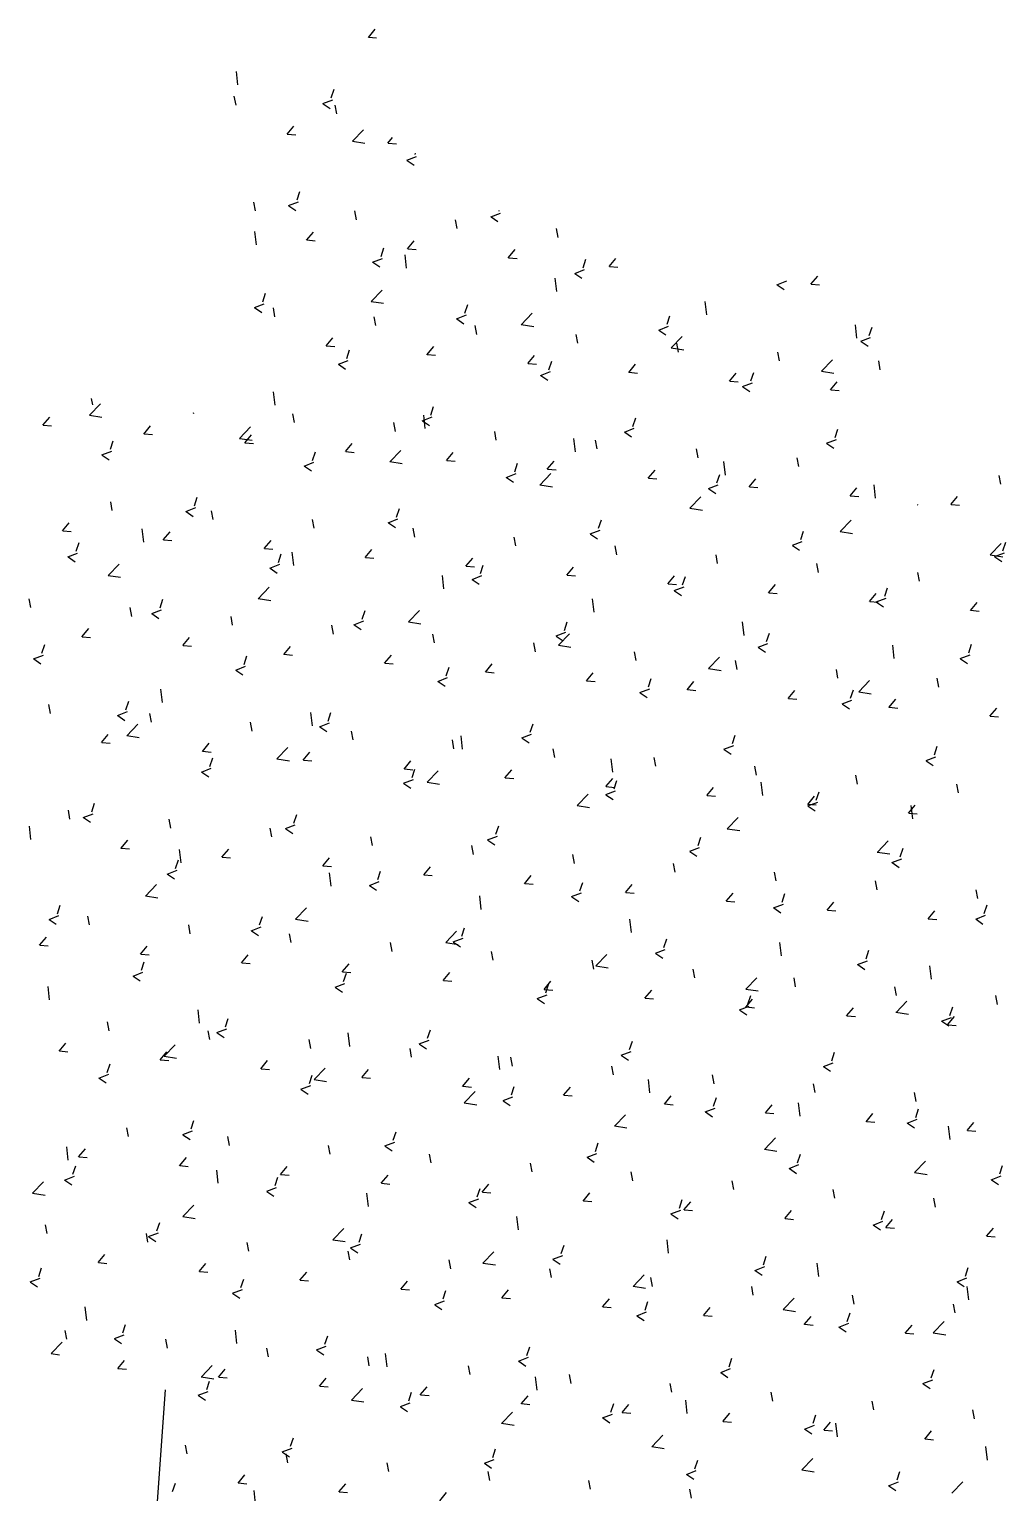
# Model space of a CAD drawing. Header units: millimetres. Extents: x 87938 to 265635, y 330093 to 434310.
# Drawn here: x 145800 to 147024, y 387648 to 389483 of the extents above; entities that cross this region are included whole.
import ezdxf

# ---------------------------------------------------------------- set-up
doc = ezdxf.new("R2010")
doc.units = ezdxf.units.MM

# ---------------------------------------------------------------- blocks, each defined once
blk = doc.blocks.new('A$C344D2886')
at = {"linetype": 'Continuous'}
for p, q in [((3197.7, 7949.9), (3206.2, 7960.1)), ((3198, 7950), (3207.8, 7949.2)), ((3034, 7890.5), (3032.1, 7906.9)), ((3151.1, 7874), (3154.7, 7884.7)), ((3031.6, 7864.9), (3029.5, 7875.9)), ((3140.5, 7866.9), (3152.9, 7871.6)), ((3140.8, 7866.6), (3149.6, 7860.7)), ((3158.1, 7853.8), (3156.1, 7864.8)), ((3095.6, 7828.3), (3104.1, 7838.4)), ((3095.9, 7828.4), (3106.5, 7827.4)), ((3177.6, 7819.7), (3191.4, 7834)), ((3222.1, 7817.2), (3228, 7824.2)), ((3177.6, 7819.8), (3193.3, 7817.3)), ((3222.5, 7817.3), (3233, 7816.4)), ((3256.4, 7803), (3256.9, 7804.4)), ((3245.9, 7795.8), (3258.2, 7800.6)), ((3246.2, 7795.6), (3254.9, 7789.7)), ((3108.2, 7746.1), (3111.7, 7756.7)), ((3056.1, 7732.1), (3054, 7743.2)), ((3097.6, 7738.9), (3110, 7743.7)), ((3097.9, 7738.7), (3106.7, 7732.8)), ((3182.6, 7721.1), (3180.6, 7732.1)), ((3351.2, 7724.8), (3363.5, 7729.5)), ((3361.7, 7731.9), (3361.9, 7732.6)), ((3309.2, 7710), (3307.1, 7721.1)), ((3351.5, 7724.6), (3360.2, 7718.7)), ((3057.3, 7689.5), (3055.4, 7706.2)), ((3120.1, 7695.6), (3128.6, 7705.7)), ((3120.4, 7695.7), (3131, 7694.7)), ((3246.6, 7684.5), (3255.1, 7694.6)), ((3435.7, 7698.9), (3433.7, 7710)), ((3213.5, 7675), (3217, 7685.7)), ((3245.6, 7660.3), (3243.7, 7677)), ((3247, 7684.6), (3257.5, 7683.7)), ((3373.2, 7673.4), (3381.7, 7683.6)), ((3202.9, 7667.9), (3215.3, 7672.6)), ((3203.2, 7667.7), (3212, 7661.8)), ((3373.5, 7673.5), (3384.1, 7672.6)), ((3456.5, 7653.8), (3468.8, 7658.5)), ((3467, 7660.9), (3470.6, 7671.6)), ((3499.7, 7662.4), (3508.2, 7672.5)), ((3500.1, 7662.4), (3510.6, 7661.5)), ((3433.9, 7631.1), (3432, 7647.8)), ((3456.8, 7653.5), (3465.6, 7647.6)), ((3710, 7639.6), (3722.4, 7644.4)), ((3710.3, 7639.4), (3719.1, 7633.5)), ((3752.8, 7640.2), (3761.3, 7650.3)), ((3753.1, 7640.3), (3763.7, 7639.4)), ((3065.2, 7618.1), (3068.8, 7628.8)), ((3201, 7618.6), (3214.8, 7632.9)), ((3054.7, 7611), (3067, 7615.7)), ((3055, 7610.8), (3063.8, 7604.9)), ((3080.5, 7599.4), (3078.5, 7610.5)), ((3201, 7618.7), (3216.7, 7616.3)), ((3308.2, 7596.9), (3320.6, 7601.6)), ((3318.8, 7604), (3322.4, 7614.7)), ((3389.3, 7589.4), (3403.1, 7603.7)), ((3622.2, 7601.9), (3620.3, 7618.6)), ((3207.1, 7588.4), (3205.1, 7599.4)), ((3308.5, 7596.6), (3317.3, 7590.7)), ((3333.6, 7577.3), (3331.6, 7588.3)), ((3389.3, 7589.5), (3405, 7587.1)), ((3561.8, 7582.7), (3574.2, 7587.5)), ((3562.1, 7582.5), (3570.9, 7576.6)), ((3572.3, 7589.9), (3575.9, 7600.5)), ((3810.5, 7572.7), (3808.6, 7589.4)), ((3825.9, 7575.7), (3829.5, 7586.4)), ((3144.6, 7562.9), (3153.1, 7573)), ((3460.2, 7566.2), (3458.1, 7577.3)), ((3577.6, 7560.2), (3591.4, 7574.5)), ((3586.7, 7555.1), (3584.7, 7566.2)), ((3815.4, 7568.6), (3827.7, 7573.3)), ((3815.6, 7568.4), (3824.4, 7562.5)), ((3144.9, 7563), (3155.4, 7562)), ((3170.5, 7547.1), (3174.1, 7557.8)), ((3271.1, 7551.8), (3279.6, 7561.9)), ((3271.4, 7551.9), (3282, 7551)), ((3397.6, 7540.7), (3406.2, 7550.9)), ((3577.6, 7560.3), (3593.3, 7557.9)), ((3713.3, 7544.1), (3711.2, 7555.1)), ((3160, 7540), (3172.4, 7544.7)), ((3160.3, 7539.7), (3169.1, 7533.8)), ((3398, 7540.8), (3408.5, 7539.9)), ((3413.6, 7525.8), (3425.9, 7530.6)), ((3424.1, 7533), (3427.7, 7543.6)), ((3524.2, 7529.6), (3532.7, 7539.8)), ((3524.5, 7529.7), (3535.1, 7528.8)), ((3650.7, 7518.6), (3659.2, 7528.7)), ((3677.6, 7518.8), (3681.2, 7529.5)), ((3765.9, 7531), (3779.7, 7545.3)), ((3765.9, 7531.1), (3781.6, 7528.7)), ((3839.8, 7533), (3837.8, 7544.1)), ((3413.9, 7525.6), (3422.6, 7519.7)), ((3651.1, 7518.7), (3661.6, 7517.7)), ((3667.1, 7511.7), (3679.5, 7516.4)), ((3667.4, 7511.5), (3676.2, 7505.6)), ((3777.3, 7507.5), (3785.8, 7517.6)), ((2851.9, 7488.9), (2850.4, 7496.9)), ((3080.7, 7488.4), (3078.8, 7505.2)), ((3777.6, 7507.6), (3788.2, 7506.7)), ((2789.4, 7463.4), (2797.9, 7473.5)), ((2847.8, 7475.9), (2861.6, 7490.3)), ((2847.8, 7476), (2863.5, 7473.6)), ((2978.5, 7477.8), (2978.3, 7478.7)), ((3105, 7466.7), (3103, 7477.8)), ((3265.3, 7468.9), (3277.7, 7473.7)), ((3269, 7459.2), (3267.1, 7476)), ((3275.9, 7476.1), (3279.4, 7486.7)), ((3529.4, 7461.9), (3533, 7472.6)), ((2789.7, 7463.5), (2800.3, 7462.5)), ((2915.9, 7452.3), (2924.4, 7462.4)), ((3036.1, 7446.7), (3049.9, 7461.1)), ((3231.6, 7455.6), (3229.5, 7466.7)), ((3265.6, 7468.7), (3274.4, 7462.8)), ((3358.1, 7444.6), (3356.1, 7455.6)), ((3518.9, 7454.8), (3531.2, 7459.5)), ((3519.2, 7454.6), (3527.9, 7448.7)), ((3783, 7447.8), (3786.5, 7458.5)), ((2874.1, 7433.3), (2877.6, 7443.9)), ((2916.3, 7452.4), (2926.8, 7451.5)), ((3036.1, 7446.8), (3051.8, 7444.4)), ((3042.5, 7441.2), (3051, 7451.4)), ((3042.8, 7441.3), (3053.4, 7440.4)), ((3169, 7430.2), (3177.5, 7440.3)), ((3457.3, 7430), (3455.4, 7446.8)), ((3484.7, 7433.5), (3482.6, 7444.6)), ((3772.4, 7440.7), (3784.8, 7445.4)), ((3772.7, 7440.4), (3781.5, 7434.5)), ((2863.5, 7426.1), (2875.9, 7430.9)), ((2863.8, 7425.9), (2872.6, 7420)), ((3127.6, 7419.2), (3131.2, 7429.8)), ((3169.4, 7430.2), (3179.9, 7429.3)), ((3224.4, 7417.5), (3238.2, 7431.8)), ((3224.4, 7417.6), (3240.1, 7415.2)), ((3295.6, 7419.1), (3304.1, 7429.2)), ((3295.9, 7419.2), (3306.5, 7418.2)), ((3422.1, 7408), (3430.6, 7418.1)), ((3611.2, 7422.4), (3609.2, 7433.5)), ((3645.6, 7400.8), (3643.7, 7417.6)), ((3737.8, 7411.4), (3735.7, 7422.4)), ((3117.1, 7412), (3129.4, 7416.8)), ((3117.4, 7411.8), (3126.1, 7405.9)), ((3370.6, 7397.9), (3383, 7402.6)), ((3381.2, 7405), (3384.7, 7415.7)), ((3412.7, 7388.3), (3426.5, 7402.6)), ((3422.5, 7408.1), (3433, 7407.2)), ((3548.7, 7396.9), (3557.2, 7407.1)), ((3634.7, 7390.9), (3638.3, 7401.6)), ((3990.9, 7389.2), (3988.8, 7400.3)), ((3370.9, 7397.7), (3379.7, 7391.7)), ((3412.7, 7388.4), (3428.4, 7386)), ((3549, 7397), (3559.6, 7396.1)), ((3624.2, 7383.8), (3636.5, 7388.5)), ((3624.5, 7383.5), (3633.3, 7377.6)), ((3675.2, 7385.9), (3683.7, 7396)), ((3675.6, 7386), (3686.1, 7385)), ((3801.8, 7374.8), (3810.3, 7384.9)), ((3833.9, 7371.6), (3832, 7388.4)), ((2876.4, 7356.2), (2874.4, 7367.2)), ((2979.4, 7362.2), (2983, 7372.9)), ((3601, 7359.1), (3614.8, 7373.4)), ((3802.1, 7374.9), (3812.7, 7374)), ((3886, 7364), (3886.8, 7363.5)), ((3928.3, 7363.7), (3936.8, 7373.9)), ((3928.7, 7363.8), (3939.2, 7362.9)), ((2968.8, 7355.1), (2981.2, 7359.9)), ((2969.1, 7354.9), (2977.9, 7349)), ((3003, 7345.1), (3000.9, 7356.1)), ((3129.5, 7334), (3127.5, 7345.1)), ((3222.4, 7341), (3234.7, 7345.7)), ((3232.9, 7348.1), (3236.5, 7358.8)), ((3486.5, 7334), (3490.1, 7344.6)), ((3601, 7359.2), (3616.7, 7356.8)), ((3789.3, 7329.9), (3803.1, 7344.2)), ((2813.9, 7330.7), (2822.4, 7340.8)), ((2814.2, 7330.7), (2824.8, 7329.8)), ((2915.8, 7316.5), (2913.9, 7333.3)), ((2940.4, 7319.6), (2948.9, 7329.7)), ((3222.7, 7340.8), (3231.5, 7334.8)), ((3256.1, 7322.9), (3254, 7334)), ((3475.9, 7326.9), (3488.3, 7331.6)), ((3476.2, 7326.6), (3485, 7320.7)), ((3740, 7319.9), (3743.6, 7330.5)), ((3789.3, 7330), (3805, 7327.6)), ((2831.1, 7305.3), (2834.7, 7316)), ((2940.8, 7319.7), (2951.3, 7318.8)), ((3067, 7308.5), (3075.5, 7318.6)), ((3067.3, 7308.6), (3077.9, 7307.7)), ((3193.5, 7297.4), (3202, 7307.6)), ((3382.6, 7311.9), (3380.6, 7322.9)), ((3509.1, 7300.8), (3507.1, 7311.9)), ((3729.5, 7312.7), (3741.8, 7317.5)), ((3729.8, 7312.5), (3738.6, 7306.6)), ((3977.6, 7300.7), (3991.3, 7315)), ((3993.6, 7305.7), (3997.2, 7316.4)), ((2820.6, 7298.2), (2832.9, 7302.9)), ((2820.9, 7298), (2829.7, 7292.1)), ((2871.2, 7274.9), (2885, 7289.2)), ((3074.1, 7284.1), (3086.5, 7288.8)), ((3084.7, 7291.2), (3088.3, 7301.9)), ((3104.1, 7287.3), (3102.2, 7304.1)), ((3193.9, 7297.5), (3204.4, 7296.6)), ((3320.1, 7286.4), (3328.6, 7296.5)), ((3635.7, 7289.7), (3633.7, 7300.8)), ((3762.2, 7278.7), (3760.2, 7289.7)), ((3977.6, 7300.8), (3993.3, 7298.4)), ((3983, 7298.6), (3995.4, 7303.3)), ((3983.3, 7298.4), (3992.1, 7292.5)), ((2871.2, 7275), (2886.9, 7272.5)), ((3074.4, 7283.9), (3083.2, 7277.9)), ((3292.4, 7258.1), (3290.5, 7274.9)), ((3320.4, 7286.5), (3330.9, 7285.5)), ((3327.7, 7269.9), (3340.1, 7274.7)), ((3338.2, 7277.1), (3341.8, 7287.7)), ((3446.6, 7275.3), (3455.1, 7285.4)), ((3446.9, 7275.4), (3457.5, 7274.5)), ((3573.2, 7264.2), (3581.7, 7274.4)), ((3591.8, 7263), (3595.4, 7273.6)), ((3888.8, 7267.6), (3886.7, 7278.6)), ((3059.5, 7245.7), (3073.3, 7260)), ((3328, 7269.7), (3336.8, 7263.8)), ((3573.5, 7264.3), (3584, 7263.4)), ((3581.3, 7255.8), (3593.6, 7260.6)), ((3581.5, 7255.6), (3590.3, 7249.7)), ((3699.7, 7253.2), (3708.2, 7263.3)), ((3700, 7253.2), (3710.6, 7252.3)), ((3826.2, 7242.1), (3834.8, 7252.2)), ((3845.3, 7248.8), (3848.9, 7259.5)), ((2774.3, 7234.5), (2772.3, 7245.6)), ((2900.9, 7223.4), (2898.9, 7234.5)), ((2936.4, 7234.3), (2940, 7245)), ((3059.5, 7245.8), (3075.2, 7243.3)), ((3480.7, 7228.9), (3478.8, 7245.7)), ((3826.6, 7242.2), (3837.1, 7241.3)), ((3834.8, 7241.7), (3847.2, 7246.4)), ((3835.1, 7241.5), (3843.9, 7235.6)), ((3952.8, 7231), (3961.3, 7241.1)), ((2925.9, 7227.2), (2938.3, 7231.9)), ((2926.2, 7227), (2935, 7221)), ((3027.4, 7212.4), (3025.4, 7223.4)), ((3179.5, 7213), (3191.8, 7217.8)), ((3190, 7220.2), (3193.6, 7230.8)), ((3247.8, 7216.5), (3261.6, 7230.8)), ((3247.8, 7216.6), (3263.5, 7214.1)), ((3443.6, 7206), (3447.1, 7216.7)), ((3669, 7199.7), (3667.1, 7216.5)), ((3953.1, 7231.1), (3963.7, 7230.2)), ((2838.4, 7197.9), (2846.9, 7208.1)), ((2838.7, 7198), (2849.2, 7197.1)), ((2964.9, 7186.9), (2973.4, 7197)), ((3154, 7201.3), (3151.9, 7212.4)), ((3179.8, 7212.8), (3188.5, 7206.9)), ((3280.5, 7190.2), (3278.5, 7201.3)), ((3433, 7198.9), (3445.4, 7203.7)), ((3433.3, 7198.7), (3442.1, 7192.8)), ((3436.1, 7187.3), (3449.9, 7201.6)), ((3697.1, 7191.9), (3700.7, 7202.6)), ((2788.2, 7177.4), (2791.8, 7188.1)), ((2965.2, 7187), (2975.8, 7186)), ((3091.4, 7175.8), (3100, 7185.9)), ((3407.1, 7179.2), (3405, 7190.2)), ((3436.1, 7187.4), (3451.8, 7184.9)), ((3533.6, 7168.1), (3531.6, 7179.1)), ((3686.6, 7184.8), (3698.9, 7189.5)), ((3686.9, 7184.6), (3695.6, 7178.6)), ((3857.3, 7170.5), (3855.4, 7187.3)), ((3950.7, 7177.8), (3954.2, 7188.5)), ((2777.7, 7170.3), (2790, 7175)), ((2778, 7170.1), (2786.7, 7164.1)), ((3031.2, 7156.1), (3043.6, 7160.9)), ((3041.8, 7163.3), (3045.3, 7173.9)), ((3091.8, 7175.9), (3102.3, 7175)), ((3218, 7164.7), (3226.5, 7174.9)), ((3218.3, 7164.8), (3228.9, 7163.9)), ((3344.5, 7153.7), (3353, 7163.8)), ((3624.4, 7158.1), (3638.2, 7172.4)), ((3660.2, 7157), (3658.1, 7168.1)), ((3940.1, 7170.7), (3952.5, 7175.4)), ((3940.4, 7170.4), (3949.2, 7164.5)), ((3031.5, 7155.9), (3040.3, 7150)), ((3284.8, 7142), (3297.1, 7146.8)), ((3285.1, 7141.8), (3293.8, 7135.9)), ((3295.3, 7149.1), (3298.9, 7159.8)), ((3344.9, 7153.8), (3355.4, 7152.8)), ((3471.1, 7142.6), (3479.6, 7152.7)), ((3471.4, 7142.7), (3482, 7141.8)), ((3548.9, 7135), (3552.4, 7145.7)), ((3597.6, 7131.5), (3606.1, 7141.7)), ((3624.4, 7158.2), (3640.1, 7155.7)), ((3786.7, 7145.9), (3784.7, 7157)), ((3812.7, 7128.9), (3826.4, 7143.2)), ((3913.3, 7134.9), (3911.2, 7145.9)), ((2939.2, 7115.5), (2937.3, 7132.2)), ((3538.3, 7127.9), (3550.7, 7132.6)), ((3538.6, 7127.7), (3547.4, 7121.7)), ((3598, 7131.6), (3608.5, 7130.7)), ((3724.2, 7120.4), (3732.7, 7130.6)), ((3802.4, 7120.9), (3806, 7131.5)), ((3812.7, 7129), (3828.4, 7126.5)), ((2798.8, 7101.8), (2796.8, 7112.9)), ((2893.5, 7106.4), (2897.1, 7117)), ((3724.5, 7120.5), (3735.1, 7119.6)), ((3791.9, 7113.7), (3804.2, 7118.5)), ((3792.2, 7113.5), (3801, 7107.6)), ((3850.7, 7109.4), (3859.2, 7119.5)), ((3851.1, 7109.5), (3861.6, 7108.5)), ((3977.3, 7098.3), (3985.8, 7108.4)), ((2883, 7099.2), (2895.3, 7104)), ((2883.3, 7099), (2892, 7093.1)), ((2894.6, 7073.8), (2908.4, 7088.1)), ((2925.4, 7090.7), (2923.3, 7101.8)), ((3051.9, 7079.7), (3049.9, 7090.7)), ((3127.5, 7086.3), (3125.6, 7103)), ((3136.5, 7085.1), (3148.9, 7089.8)), ((3147.1, 7092.2), (3150.6, 7102.9)), ((3400.6, 7078.1), (3404.2, 7088.8)), ((3977.6, 7098.4), (3988.2, 7097.5)), ((2862.8, 7065.2), (2871.3, 7075.4)), ((2894.6, 7073.9), (2910.3, 7071.5)), ((3136.8, 7084.9), (3145.6, 7079)), ((3178.5, 7068.6), (3176.4, 7079.7)), ((3305, 7057.5), (3303, 7068.6)), ((3315.8, 7057.1), (3313.9, 7073.8)), ((3390.1, 7071), (3402.4, 7075.7)), ((3390.4, 7070.8), (3399.2, 7064.8)), ((3654.2, 7064), (3657.8, 7074.6)), ((2863.2, 7065.3), (2873.7, 7064.4)), ((2989.4, 7054.2), (2997.9, 7064.3)), ((2989.7, 7054.3), (3000.3, 7053.3)), ((3082.9, 7044.6), (3096.7, 7058.9)), ((3115.9, 7043.1), (3124.4, 7053.2)), ((3431.6, 7046.4), (3429.5, 7057.5)), ((3643.6, 7056.8), (3656, 7061.6)), ((3643.9, 7056.6), (3652.7, 7050.7)), ((3907.7, 7049.9), (3911.3, 7060.5)), ((2988.3, 7028.2), (3000.6, 7032.9)), ((2998.8, 7035.3), (3002.4, 7046)), ((3082.9, 7044.7), (3098.6, 7042.3)), ((3116.3, 7043.2), (3126.8, 7042.3)), ((3242.5, 7032), (3251, 7042.2)), ((3242.8, 7032.1), (3253.4, 7031.2)), ((3252.4, 7021.2), (3256, 7031.9)), ((3504.1, 7027.9), (3502.2, 7044.6)), ((3558.1, 7035.4), (3556.1, 7046.4)), ((3684.7, 7024.3), (3682.6, 7035.4)), ((3897.2, 7042.7), (3909.5, 7047.5)), ((3897.5, 7042.5), (3906.3, 7036.6)), ((2988.6, 7028), (2997.4, 7022.1)), ((3241.8, 7014.1), (3254.2, 7018.8)), ((3242.1, 7013.9), (3250.9, 7007.9)), ((3271.2, 7015.4), (3285, 7029.7)), ((3271.2, 7015.5), (3286.9, 7013.1)), ((3369, 7020.9), (3377.5, 7031.1)), ((3369.4, 7021), (3379.9, 7020.1)), ((3495.6, 7009.9), (3504.1, 7020)), ((3505.9, 7007.1), (3509.5, 7017.7)), ((3692.4, 6998.7), (3690.5, 7015.4)), ((3811.2, 7013.2), (3809.2, 7024.3)), ((3937.7, 7002.2), (3935.7, 7013.2)), ((3459.5, 6986.2), (3473.2, 7000.5)), ((3495.4, 6999.9), (3507.8, 7004.7)), ((3495.7, 6999.7), (3504.5, 6993.8)), ((3495.9, 7010), (3506.5, 7009)), ((3622.1, 6998.8), (3630.6, 7008.9)), ((3622.5, 6998.9), (3633, 6998)), ((3748.7, 6987.7), (3757.2, 6997.9)), ((3759.5, 6992.9), (3763.1, 7003.6)), ((2823.3, 6969.1), (2821.3, 6980.2)), ((2850.6, 6978.4), (2854.2, 6989.1)), ((3459.5, 6986.3), (3475.2, 6983.9)), ((3749, 6985.8), (3761.3, 6990.6)), ((3749, 6987.8), (3759.5, 6986.9)), ((3749.2, 6985.6), (3758, 6979.7)), ((3875.2, 6976.7), (3883.7, 6986.8)), ((3875.5, 6976.8), (3886.1, 6975.8)), ((3880.7, 6969.5), (3878.7, 6986.2)), ((2774.3, 6943.6), (2772.4, 6960.4)), ((2840, 6971.3), (2852.4, 6976)), ((2840.3, 6971.1), (2849.1, 6965.2)), ((2949.9, 6958), (2947.8, 6969.1)), ((3093.6, 6957.2), (3106, 6961.9)), ((3104.1, 6964.3), (3107.7, 6975)), ((3357.7, 6950.2), (3361.3, 6960.8)), ((3647.8, 6957), (3661.5, 6971.3)), ((2887.3, 6932.5), (2895.8, 6942.7)), ((3076.4, 6947), (3074.4, 6958)), ((3093.9, 6956.9), (3102.7, 6951)), ((3202.9, 6935.9), (3200.9, 6946.9)), ((3347.2, 6943), (3359.5, 6947.8)), ((3347.5, 6942.8), (3356.2, 6936.9)), ((3611.2, 6936), (3614.8, 6946.7)), ((3647.8, 6957.1), (3663.4, 6954.7)), ((3836.1, 6927.8), (3849.8, 6942.1)), ((2887.7, 6932.6), (2898.2, 6931.7)), ((2962.6, 6914.4), (2960.7, 6931.2)), ((3013.9, 6921.5), (3022.4, 6931.6)), ((3014.2, 6921.5), (3024.7, 6920.6)), ((3329.5, 6924.8), (3327.5, 6935.9)), ((3456, 6913.7), (3454, 6924.8)), ((3600.7, 6928.9), (3613.1, 6933.6)), ((3601, 6928.7), (3609.8, 6922.8)), ((3836, 6927.9), (3851.7, 6925.5)), ((3864.8, 6921.9), (3868.4, 6932.6)), ((2945.4, 6900.3), (2957.7, 6905)), ((2955.9, 6907.4), (2959.5, 6918.1)), ((3140.4, 6910.4), (3148.9, 6920.5)), ((3140.7, 6910.5), (3151.3, 6909.6)), ((3209.5, 6893.3), (3213, 6903.9)), ((3267, 6899.3), (3275.5, 6909.4)), ((3582.6, 6902.7), (3580.5, 6913.7)), ((3854.3, 6914.8), (3866.6, 6919.5)), ((3854.6, 6914.6), (3863.3, 6908.6)), ((2918, 6872.7), (2931.8, 6887.1)), ((2945.7, 6900), (2954.4, 6894.1)), ((3150.9, 6885.2), (3149, 6902)), ((3198.9, 6886.1), (3211.3, 6890.9)), ((3199.2, 6885.9), (3208, 6880)), ((3267.3, 6899.4), (3277.8, 6898.5)), ((3393.5, 6888.2), (3402, 6898.4)), ((3393.8, 6888.3), (3404.4, 6887.4)), ((3463, 6879.1), (3466.6, 6889.8)), ((3520, 6877.2), (3528.6, 6887.3)), ((3709.1, 6891.6), (3707.1, 6902.7)), ((3835.7, 6880.5), (3833.6, 6891.6)), ((2918, 6872.8), (2933.7, 6870.4)), ((3339.2, 6856), (3337.3, 6872.8)), ((3452.5, 6872), (3464.8, 6876.7)), ((3452.8, 6871.8), (3461.5, 6865.9)), ((3520.4, 6877.3), (3530.9, 6876.3)), ((3646.6, 6866.1), (3655.1, 6876.2)), ((3716.6, 6865), (3720.1, 6875.7)), ((3962.2, 6869.5), (3960.2, 6880.5)), ((2797.1, 6843.4), (2809.5, 6848.1)), ((2807.7, 6850.5), (2811.2, 6861.2)), ((3106.3, 6843.5), (3120.1, 6857.9)), ((3646.9, 6866.2), (3657.5, 6865.3)), ((3706, 6857.9), (3718.4, 6862.6)), ((3706.3, 6857.7), (3715.1, 6851.7)), ((3773.1, 6855), (3781.6, 6865.2)), ((3773.5, 6855.1), (3784, 6854.2)), ((3899.7, 6844), (3908.2, 6854.1)), ((3959.6, 6843.7), (3971.9, 6848.5)), ((3970.1, 6850.9), (3973.7, 6861.5)), ((2797.4, 6843.1), (2806.2, 6837.2)), ((2847.8, 6836.4), (2845.7, 6847.4)), ((2974.3, 6825.3), (2972.3, 6836.4)), ((3050.7, 6829.2), (3063, 6834)), ((3061.2, 6836.4), (3064.8, 6847)), ((3106.3, 6843.6), (3122, 6841.2)), ((3314.8, 6822.2), (3318.3, 6832.9)), ((3527.5, 6826.8), (3525.5, 6843.6)), ((3900, 6844), (3910.6, 6843.1)), ((3959.9, 6843.5), (3968.6, 6837.6)), ((2785.2, 6810.9), (2793.8, 6821)), ((3051, 6829), (3059.7, 6823.1)), ((3100.9, 6814.2), (3098.8, 6825.3)), ((3227.4, 6803.2), (3225.4, 6814.2)), ((3294.6, 6814.3), (3308.3, 6828.6)), ((3294.6, 6814.4), (3310.3, 6812)), ((3304.2, 6815.1), (3316.6, 6819.8)), ((3304.5, 6814.9), (3313.3, 6809)), ((3568.3, 6808.1), (3571.9, 6818.8)), ((3715.8, 6797.6), (3713.8, 6814.4)), ((2785.6, 6811), (2796.1, 6810.1)), ((2911.8, 6799.8), (2920.3, 6810)), ((2912.1, 6799.9), (2922.7, 6799)), ((3038.3, 6788.7), (3046.8, 6798.9)), ((3354, 6792.1), (3351.9, 6803.2)), ((3482.9, 6785.1), (3496.6, 6799.4)), ((3557.8, 6801), (3570.1, 6805.7)), ((3558.1, 6800.7), (3566.9, 6794.8)), ((3821.9, 6794), (3825.5, 6804.6)), ((2902.4, 6772.3), (2914.8, 6777.1)), ((2913, 6779.5), (2916.5, 6790.1)), ((3038.7, 6788.8), (3049.2, 6787.9)), ((3164.9, 6777.7), (3173.4, 6787.8)), ((3165.2, 6777.8), (3175.8, 6776.8)), ((3166.5, 6765.3), (3170.1, 6776)), ((3291.4, 6766.6), (3299.9, 6776.7)), ((3480.5, 6781), (3478.5, 6792.1)), ((3482.9, 6785.2), (3498.5, 6782.8)), ((3607.1, 6770), (3605, 6781)), ((3811.3, 6786.8), (3823.7, 6791.6)), ((3811.6, 6786.6), (3820.4, 6780.7)), ((3904.1, 6768.4), (3902.1, 6785.2)), ((2797.7, 6742.5), (2795.8, 6759.3)), ((2902.7, 6772.1), (2911.5, 6766.2)), ((3156, 6758.2), (3168.3, 6762.9)), ((3156.3, 6758), (3165.1, 6752.1)), ((3291.8, 6766.7), (3302.3, 6765.8)), ((3418, 6755.5), (3426.5, 6765.7)), ((3420.1, 6751.2), (3423.7, 6761.9)), ((3671.2, 6755.9), (3684.9, 6770.2)), ((3733.6, 6758.9), (3731.6, 6769.9)), ((3860.2, 6747.8), (3858.1, 6758.9)), ((3409.5, 6744.1), (3421.9, 6748.8)), ((3409.8, 6743.8), (3418.6, 6737.9)), ((3418.3, 6755.6), (3428.9, 6754.7)), ((3544.5, 6744.5), (3553, 6754.6)), ((3544.9, 6744.6), (3555.4, 6743.6)), ((3671.1, 6756), (3686.8, 6753.6)), ((3671.1, 6733.4), (3679.6, 6743.5)), ((3673.6, 6737.1), (3677.2, 6747.7)), ((3859.5, 6726.7), (3873.2, 6741)), ((3986.7, 6736.7), (3984.7, 6747.8)), ((2986, 6713.3), (2984.1, 6730.1)), ((3663.1, 6729.9), (3675.4, 6734.7)), ((3663.4, 6729.7), (3672.2, 6723.8)), ((3671.4, 6733.5), (3682, 6732.6)), ((3797.6, 6722.3), (3806.1, 6732.5)), ((3798, 6722.4), (3808.5, 6721.5)), ((3859.4, 6726.8), (3875.1, 6724.4)), ((3916.6, 6715.8), (3929, 6720.5)), ((3924.2, 6711.2), (3932.7, 6721.4)), ((3927.2, 6722.9), (3930.8, 6733.6)), ((2872.3, 6703.7), (2870.2, 6714.7)), ((2998.8, 6692.6), (2996.8, 6703.7)), ((3007.7, 6701.3), (3020.1, 6706)), ((3008, 6701.1), (3016.8, 6695.2)), ((3018.3, 6708.4), (3021.9, 6719.1)), ((3271.8, 6694.3), (3275.4, 6705)), ((3916.9, 6715.6), (3925.7, 6709.7)), ((3924.5, 6711.3), (3935.1, 6710.4)), ((2809.7, 6678.2), (2818.2, 6688.3)), ((2941.4, 6671.7), (2955.1, 6686)), ((3125.4, 6681.5), (3123.3, 6692.6)), ((3174.3, 6684.1), (3172.4, 6700.9)), ((3261.3, 6687.2), (3273.7, 6691.9)), ((3261.6, 6686.9), (3270.4, 6681)), ((3525.4, 6680.2), (3529, 6690.8)), ((2810.1, 6678.3), (2820.6, 6677.3)), ((2936.3, 6667.1), (2944.8, 6677.2)), ((2936.6, 6667.2), (2947.2, 6666.3)), ((2941.4, 6671.8), (2957.1, 6669.3)), ((3062.8, 6656), (3071.3, 6666.2)), ((3251.9, 6670.5), (3249.9, 6681.5)), ((3362.6, 6654.9), (3360.6, 6671.7)), ((3378.5, 6659.4), (3376.4, 6670.5)), ((3514.9, 6673), (3527.2, 6677.8)), ((3515.1, 6672.8), (3523.9, 6666.9)), ((3778.9, 6666), (3782.5, 6676.7)), ((2859.5, 6644.4), (2871.9, 6649.1)), ((2870, 6651.5), (2873.6, 6662.2)), ((3063.2, 6656.1), (3073.7, 6655.2)), ((3123.6, 6637.4), (3127.2, 6648.1)), ((3129.7, 6642.5), (3143.4, 6656.8)), ((3189.4, 6645), (3197.9, 6655.1)), ((3505, 6648.3), (3503, 6659.4)), ((3631.5, 6637.2), (3629.5, 6648.3)), ((3768.4, 6658.9), (3780.8, 6663.6)), ((3768.7, 6658.7), (3777.5, 6652.8)), ((2859.8, 6644.2), (2868.6, 6638.2)), ((3113.1, 6630.3), (3125.4, 6635)), ((3113.4, 6630), (3122.1, 6624.1)), ((3129.7, 6642.6), (3145.3, 6640.1)), ((3189.7, 6645.1), (3200.3, 6644.1)), ((3315.9, 6633.9), (3324.4, 6644)), ((3316.3, 6634), (3326.8, 6633.1)), ((3318, 6613.3), (3331.7, 6627.6)), ((3377.2, 6623.3), (3380.7, 6633.9)), ((3442.5, 6622.8), (3451, 6633)), ((3550.9, 6625.7), (3548.9, 6642.5)), ((3758.1, 6626.2), (3756.1, 6637.2)), ((3318, 6613.4), (3333.6, 6610.9)), ((3366.6, 6616.1), (3379, 6620.9)), ((3366.9, 6615.9), (3375.7, 6610)), ((3442.8, 6622.9), (3453.3, 6622)), ((3569, 6611.7), (3577.5, 6621.9)), ((3569.3, 6611.8), (3579.9, 6610.9)), ((3630.7, 6609.1), (3634.3, 6619.8)), ((3695.6, 6600.7), (3704.1, 6610.8)), ((3739.2, 6596.5), (3737.2, 6613.3)), ((3884.6, 6615.1), (3882.6, 6626.2)), ((2975.4, 6580.5), (2978.9, 6591.1)), ((3506.3, 6584.1), (3520, 6598.4)), ((3620.2, 6602), (3632.5, 6606.7)), ((3620.5, 6601.8), (3629.2, 6595.9)), ((3695.9, 6600.8), (3706.4, 6599.8)), ((3822.1, 6589.6), (3830.6, 6599.7)), ((3873.7, 6587.9), (3886.1, 6592.6)), ((3884.3, 6595), (3887.8, 6605.7)), ((2896.7, 6571), (2894.7, 6582)), ((2964.8, 6573.4), (2977.2, 6578.1)), ((2965.1, 6573.1), (2973.9, 6567.2)), ((3228.9, 6566.4), (3232.5, 6577)), ((3506.2, 6584.2), (3521.9, 6581.7)), ((3822.4, 6589.7), (3833, 6588.8)), ((3874, 6587.6), (3882.8, 6581.7)), ((3927.5, 6567.3), (3925.5, 6584.1)), ((3948.6, 6578.5), (3957.2, 6588.7)), ((3949, 6578.6), (3959.5, 6577.7)), ((2821.1, 6541.5), (2819.2, 6558.2)), ((2834.2, 6545.5), (2842.7, 6555.6)), ((3023.3, 6559.9), (3021.3, 6571)), ((3149.8, 6548.8), (3147.8, 6559.9)), ((3218.4, 6559.2), (3230.7, 6564)), ((3218.7, 6559), (3227.4, 6553.1)), ((3482.5, 6552.2), (3486, 6562.9)), ((3694.5, 6555), (3710.2, 6552.5)), ((3694.6, 6554.9), (3708.3, 6569.2)), ((2834.5, 6545.6), (2845.1, 6544.6)), ((2960.8, 6534.4), (2969.3, 6544.5)), ((3276.4, 6537.8), (3274.3, 6548.8)), ((3402.9, 6526.7), (3400.9, 6537.7)), ((3471.9, 6545.1), (3484.3, 6549.8)), ((3472.2, 6544.9), (3481, 6539)), ((3736, 6538.1), (3739.6, 6548.8)), ((3882.9, 6525.7), (3896.6, 6540)), ((2816.6, 6516.4), (2828.9, 6521.2)), ((2827.1, 6523.6), (2830.7, 6534.2)), ((2961.1, 6534.5), (2971.6, 6533.6)), ((3009.4, 6512.3), (3007.4, 6529)), ((3080.7, 6509.5), (3084.2, 6520.1)), ((3087.3, 6523.3), (3095.8, 6533.5)), ((3087.6, 6523.4), (3098.2, 6522.5)), ((3213.8, 6512.3), (3222.4, 6522.4)), ((3529.5, 6515.6), (3527.4, 6526.7)), ((3725.5, 6531), (3737.8, 6535.7)), ((3725.8, 6530.7), (3734.5, 6524.8)), ((3882.8, 6525.8), (3898.5, 6523.3)), ((3979, 6516.8), (3991.4, 6521.6)), ((3989.6, 6524), (3993.1, 6534.6)), ((2776.5, 6499.8), (2790.2, 6514.1)), ((2776.5, 6499.9), (2792.2, 6497.5)), ((2816.9, 6516.2), (2825.6, 6510.3)), ((3070.1, 6502.3), (3082.5, 6507.1)), ((3070.4, 6502.1), (3079.2, 6496.2)), ((3197.7, 6483.1), (3195.7, 6499.8)), ((3214.2, 6512.3), (3224.7, 6511.4)), ((3334.2, 6495.3), (3337.8, 6506)), ((3340.4, 6501.2), (3348.9, 6511.3)), ((3340.7, 6501.3), (3351.3, 6500.4)), ((3466.9, 6490.1), (3475.4, 6500.2)), ((3656, 6504.5), (3654, 6515.6)), ((3782.6, 6493.5), (3780.5, 6504.5)), ((3979.3, 6516.6), (3988.1, 6510.7)), ((2964.8, 6470.6), (2978.5, 6484.9)), ((3323.7, 6488.2), (3336, 6492.9)), ((3324, 6488), (3332.8, 6482)), ((3467.3, 6490.2), (3477.8, 6489.3)), ((3587.8, 6481.2), (3591.4, 6491.9)), ((3593.5, 6479), (3602, 6489.2)), ((3909.1, 6482.4), (3907.1, 6493.5)), ((2932.4, 6452.5), (2936, 6463.2)), ((2964.8, 6470.7), (2980.4, 6468.3)), ((3386, 6453.9), (3384, 6470.6)), ((3577.2, 6474.1), (3589.6, 6478.8)), ((3577.5, 6473.8), (3586.3, 6467.9)), ((3593.8, 6479.1), (3604.4, 6478.2)), ((3720, 6468), (3728.5, 6478.1)), ((3720.4, 6468.1), (3730.9, 6467.1)), ((3830.8, 6459.9), (3843.1, 6464.7)), ((3841.3, 6467.1), (3844.9, 6477.7)), ((3846.6, 6456.9), (3855.1, 6467)), ((2794.7, 6449.3), (2792.6, 6460.4)), ((2921.2, 6438.3), (2919.2, 6449.3)), ((2921.9, 6445.4), (2934.2, 6450.2)), ((2922.2, 6445.2), (2931, 6439.3)), ((3153.1, 6441.4), (3166.8, 6455.7)), ((3186, 6438.4), (3189.6, 6449.1)), ((3831.1, 6459.7), (3839.9, 6453.8)), ((3846.9, 6457), (3857.5, 6456.1)), ((3973.1, 6445.8), (3981.6, 6456)), ((3973.5, 6445.9), (3984, 6445)), ((3047.8, 6427.2), (3045.7, 6438.2)), ((3153, 6441.5), (3168.7, 6439.1)), ((3174.3, 6416.1), (3172.3, 6427.2)), ((3175.4, 6431.3), (3187.8, 6436)), ((3175.7, 6431.1), (3184.5, 6425.1)), ((3341.4, 6412.2), (3355.1, 6426.5)), ((3439.5, 6424.3), (3443.1, 6434.9)), ((3574.3, 6424.7), (3572.3, 6441.4)), ((2858.7, 6412.8), (2867.2, 6422.9)), ((2859, 6412.9), (2869.6, 6411.9)), ((2985.2, 6401.7), (2993.7, 6411.8)), ((3300.9, 6405), (3298.8, 6416.1)), ((3341.3, 6412.3), (3357, 6409.9)), ((3429, 6417.2), (3441.4, 6421.9)), ((3429.3, 6416.9), (3438.1, 6411)), ((3682.6, 6403), (3694.9, 6407.8)), ((3693.1, 6410.2), (3696.7, 6420.8)), ((3762.6, 6395.5), (3760.6, 6412.2)), ((2773.6, 6388.5), (2786, 6393.2)), ((2784.2, 6395.6), (2787.8, 6406.3)), ((2985.6, 6401.8), (2996.1, 6400.9)), ((3037.7, 6381.5), (3041.3, 6392.2)), ((3111.8, 6390.6), (3120.3, 6400.8)), ((3112.1, 6390.7), (3122.7, 6389.8)), ((3238.3, 6379.5), (3246.8, 6389.7)), ((3427.4, 6394), (3425.4, 6405)), ((3529.7, 6383), (3543.4, 6397.3)), ((3554, 6382.9), (3551.9, 6394)), ((3682.8, 6402.8), (3691.6, 6396.9)), ((3936.1, 6388.9), (3948.5, 6393.6)), ((3946.6, 6396), (3950.2, 6406.7)), ((2773.9, 6388.3), (2782.7, 6382.4)), ((3027.2, 6374.4), (3039.6, 6379.1)), ((3027.5, 6374.2), (3036.3, 6368.2)), ((3238.7, 6379.6), (3249.2, 6378.7)), ((3291.3, 6367.4), (3294.9, 6378)), ((3364.9, 6368.5), (3373.4, 6378.6)), ((3529.6, 6383.1), (3545.3, 6380.7)), ((3680.5, 6371.8), (3678.5, 6382.9)), ((3807.1, 6360.8), (3805, 6371.8)), ((3936.4, 6388.7), (3945.2, 6382.8)), ((3950.9, 6366.3), (3948.9, 6383)), ((2844.5, 6340.4), (2842.5, 6357.2)), ((3280.8, 6360.2), (3293.1, 6365)), ((3281.1, 6360), (3289.8, 6354.1)), ((3365.2, 6368.6), (3375.8, 6367.6)), ((3491.4, 6357.4), (3499.9, 6367.5)), ((3491.8, 6357.5), (3502.3, 6356.6)), ((3544.8, 6353.3), (3548.4, 6363.9)), ((3618, 6346.3), (3626.5, 6356.5)), ((3717.9, 6353.9), (3733.6, 6351.5)), ((3718, 6353.8), (3731.7, 6368.1)), ((3933.6, 6349.7), (3931.6, 6360.7)), ((2889.5, 6324.6), (2893.1, 6335.3)), ((3534.3, 6346.1), (3546.7, 6350.9)), ((3534.6, 6345.9), (3543.4, 6340)), ((3618.3, 6346.4), (3628.9, 6345.5)), ((3744.5, 6335.3), (3753, 6345.4)), ((3744.9, 6335.4), (3755.4, 6334.4)), ((3787.9, 6332), (3800.2, 6336.7)), ((3798.4, 6339.1), (3802, 6349.8)), ((3871.1, 6324.2), (3879.6, 6334.3)), ((3906.3, 6324.6), (3920, 6338.9)), ((2819.2, 6316.6), (2817.1, 6327.7)), ((2879, 6317.5), (2891.3, 6322.2)), ((2879.3, 6317.3), (2888, 6311.3)), ((2945.7, 6305.5), (2943.7, 6316.6)), ((3032.8, 6311.2), (3030.8, 6328)), ((3143.1, 6310.5), (3146.6, 6321.1)), ((3788.2, 6331.8), (3796.9, 6325.8)), ((3871.4, 6324.3), (3881.9, 6323.4)), ((3906.2, 6324.7), (3921.9, 6322.3)), ((2799.9, 6298.7), (2813.6, 6313.1)), ((2799.9, 6298.8), (2810.3, 6297.2)), ((3072.3, 6294.5), (3070.2, 6305.5)), ((3132.5, 6303.3), (3144.9, 6308.1)), ((3132.8, 6303.1), (3141.6, 6297.2)), ((3221.1, 6282), (3219.1, 6298.8)), ((3396.6, 6296.3), (3400.2, 6307)), ((2883.2, 6280), (2891.7, 6290.2)), ((2883.5, 6280.1), (2894.1, 6279.2)), ((2988.2, 6269.5), (3001.9, 6283.9)), ((3009.7, 6269), (3018.2, 6279.1)), ((3198.8, 6283.4), (3196.8, 6294.5)), ((3325.3, 6272.3), (3323.3, 6283.4)), ((3386.1, 6289.2), (3398.4, 6294)), ((3386.4, 6289), (3395.1, 6283.1)), ((3639.6, 6275.1), (3652, 6279.8)), ((3650.2, 6282.2), (3653.7, 6292.9)), ((3903.7, 6268.1), (3907.3, 6278.8)), ((2988.1, 6269.6), (3003.8, 6267.2)), ((2994.8, 6253.6), (2998.4, 6264.2)), ((3010.1, 6269.1), (3020.6, 6268.1)), ((3136.3, 6257.9), (3144.8, 6268)), ((3409.4, 6252.8), (3407.4, 6269.6)), ((3451.9, 6261.3), (3449.9, 6272.3)), ((3578.4, 6250.2), (3576.4, 6261.3)), ((3639.9, 6274.9), (3648.7, 6268.9)), ((3893.2, 6261), (3905.5, 6265.7)), ((3893.5, 6260.7), (3902.2, 6254.8)), ((2984.3, 6246.4), (2996.6, 6251.2)), ((2984.6, 6246.2), (2993.3, 6240.3)), ((3136.6, 6258), (3147.1, 6257.1)), ((3176.5, 6240.3), (3190.2, 6254.7)), ((3248.4, 6239.4), (3251.9, 6250.1)), ((3262.8, 6246.8), (3271.3, 6257)), ((3263.1, 6246.9), (3273.7, 6246)), ((3389.4, 6235.8), (3397.9, 6245.9)), ((3705, 6239.1), (3702.9, 6250.2)), ((3176.4, 6240.4), (3192.1, 6238)), ((3237.8, 6232.3), (3250.2, 6237.1)), ((3238.1, 6232.1), (3246.9, 6226.2)), ((3364.8, 6211.1), (3378.5, 6225.4)), ((3389.7, 6235.9), (3400.2, 6234.9)), ((3501.9, 6225.3), (3505.5, 6236)), ((3515.9, 6224.7), (3524.4, 6234.8)), ((3516.2, 6224.8), (3526.8, 6223.9)), ((3597.7, 6223.6), (3595.7, 6240.4)), ((3642.4, 6213.6), (3651, 6223.8)), ((3831.5, 6228), (3829.5, 6239.1)), ((3958.1, 6217), (3956, 6228)), ((3364.7, 6211.2), (3380.4, 6208.8)), ((3491.4, 6218.2), (3503.7, 6222.9)), ((3491.7, 6218), (3500.5, 6212)), ((3642.8, 6213.7), (3653.3, 6212.8)), ((3744.9, 6204), (3757.3, 6208.8)), ((3755.5, 6211.2), (3759.1, 6221.8)), ((3769, 6202.5), (3777.5, 6212.7)), ((3786, 6194.4), (3784, 6211.2)), ((3100.1, 6182.5), (3103.7, 6193.2)), ((3553.1, 6181.9), (3566.8, 6196.2)), ((3745.2, 6203.8), (3754, 6197.9)), ((3769.3, 6202.6), (3779.9, 6201.7)), ((3895.5, 6191.5), (3904, 6201.6)), ((3895.9, 6191.6), (3906.4, 6190.6)), ((2970.2, 6172.8), (2968.1, 6183.9)), ((3089.6, 6175.4), (3101.9, 6180.1)), ((3089.9, 6175.2), (3098.7, 6169.3)), ((3096.7, 6161.8), (3094.7, 6172.8)), ((3353.7, 6168.4), (3357.3, 6179.1)), ((3553, 6182), (3568.7, 6179.6)), ((3974.3, 6165.2), (3972.3, 6182)), ((3223.3, 6150.7), (3221.2, 6161.8)), ((3343.1, 6161.3), (3355.5, 6166)), ((3343.4, 6161.1), (3352.2, 6155.1)), ((3349.8, 6139.6), (3347.8, 6150.7)), ((3596.7, 6147.1), (3609, 6151.9)), ((3607.2, 6154.3), (3610.8, 6164.9)), ((3741.3, 6152.8), (3757, 6150.4)), ((3741.4, 6152.7), (3755.1, 6167)), ((3860.8, 6140.2), (3864.4, 6150.8)), ((2951.9, 6125.6), (2955.5, 6136.3)), ((3034.2, 6136.3), (3042.7, 6146.4)), ((3034.5, 6136.4), (3045.1, 6135.4)), ((3160.7, 6125.2), (3169.2, 6135.3)), ((3476.4, 6128.6), (3474.3, 6139.6)), ((3597, 6146.9), (3605.8, 6141)), ((3850.2, 6133), (3862.6, 6137.8)), ((3850.5, 6132.8), (3859.3, 6126.9)), ((3929.7, 6123.5), (3943.4, 6137.8)), ((3056.2, 6110.1), (3054.2, 6126.9)), ((3161.1, 6125.3), (3171.6, 6124.4)), ((3287.3, 6114.1), (3295.8, 6124.3)), ((3602.9, 6117.5), (3600.9, 6128.5))]:
    blk.add_line(p, q, dxfattribs=at)
blk.add_line((2900.6, 5661.7), (2943.1, 6253.1))

msp = doc.modelspace()

# ---------------------------------------------------------------- block references
msp.add_blockref('A$C344D2886', (143027.3, 381523.4))

doc.saveas('drawing.dxf')
